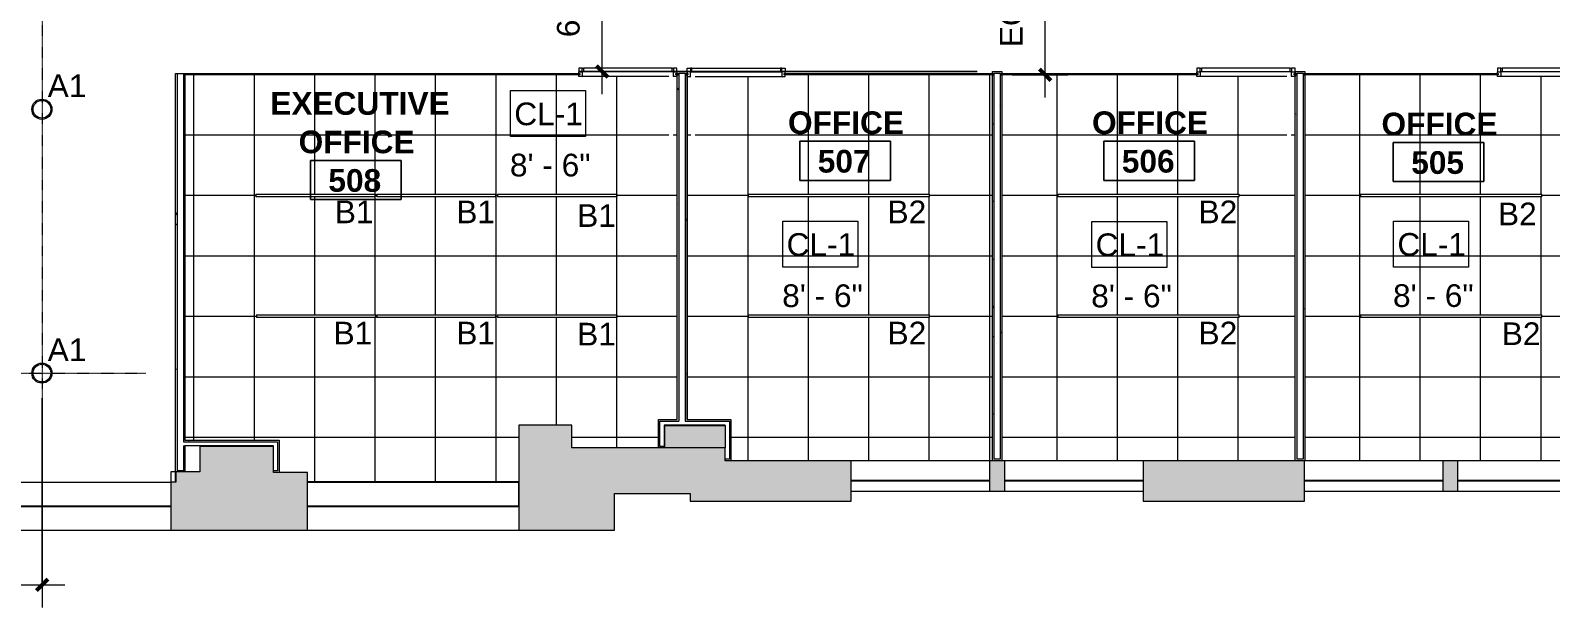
# Model space of a CAD drawing. Header units: inches. Extents: x -60 to 1865, y -31 to 1094.
# Drawn here: x 817 to 1421, y -31 to 198 of the extents above; entities that cross this region are included whole.
import ezdxf

# ---------------------------------------------------------------- set-up
doc = ezdxf.new("R2010")
doc.units = ezdxf.units.IN
doc.header["$MEASUREMENT"] = 0
doc.linetypes.add('Center 1_16_', pattern=[0.15625, 0.0625, -0.03125, 0.03125, -0.03125])
for name, color, linetype, lineweight in [('A-ANNO-DIMS', 211, 'Continuous', 9), ('A-ANNO-DIMS-96', 211, 'Continuous', 9), ('A-AREA-IDEN', 2, 'Continuous', 9), ('A-CLNG', 13, 'Continuous', 13), ('A-CLNG-IDEN', 151, 'Continuous', 9), ('A-CLNG-PATT', 13, 'Continuous', 13), ('A-DETL', 90, 'Continuous', 9), ('A-DETL-GENF', 92, 'Continuous', 9), ('A-DOOR', 31, 'Continuous', 13), ('A-WALL', 113, 'Continuous', 13), ('A-WALL-PATT', 111, 'Continuous', 13), ('CORE', 7, 'Continuous', 9), ('E-LITE-EQPM', 33, 'Continuous', 9), ('E-LITE-EQPM-IDEN', 33, 'Continuous', 9), ('I-WALL', 2, 'Continuous', 13), ('S-COLS', 52, 'Continuous', 13), ('Victor Bldg - 5th Floor_LINK_dwg', 8, 'Continuous', 9), ('WINDOWS', 7, 'Continuous', 9), ('WINDOWS SILL', 7, 'Continuous', 9)]:
    doc.layers.add(name, color=color, linetype=linetype, lineweight=lineweight)
doc.styles.add('Arial', font='arial.ttf', dxfattribs={"height": 9})
doc.styles.add('Swis721 Lt BT', font='swissl.ttf', dxfattribs={"height": 9})
doc.styles.add('Swis721 Lt BT_B', font='', dxfattribs={"height": 9})
doc.styles.get('Swis721 Lt BT_B').set_extended_font_data('Swis721 Lt BT', bold=True)
doc.dimstyles.new('OTJ_-_3_32__Linear__1_2__Tolerance', dxfattribs={"dimscale": 12, "dimtxt": 9.497835, "dimasz": 0.375, "dimexe": 0.75, "dimexo": 0.5, "dimgap": 0.5, "dimtad": 1, "dimdec": 1, "dimrnd": 0.5, "dimzin": 3, "dimdsep": 46, "dimlunit": 4, "dimtxsty": 'Swis721 Lt BT', "dimblk1": 'OBLIQUE', "dimblk2": 'OBLIQUE', "dimsah": 1, "dimcen": 0.09, "dimdle": 0.75, "dimazin": 0, "dimtfac": 1, "dimtdec": 4, "dimtix": 1, "dimtmove": 0, "dimatfit": 3, "dimfxl": 1, "dimtvp": 1, "dimfrac": 2, "dimtolj": 1, "dimtzin": 0, "dimarcsym": 2})
doc.dimstyles.new('OTJ_-_3_32__Linear__1_8__Tolerance', dxfattribs={"dimscale": 12, "dimtxt": 9.497835, "dimasz": 0.375, "dimexe": 0.75, "dimexo": 0.5, "dimgap": 0.5, "dimtad": 1, "dimdec": 3, "dimrnd": 0.125, "dimzin": 3, "dimdsep": 46, "dimlunit": 4, "dimtxsty": 'Swis721 Lt BT', "dimblk1": 'OBLIQUE', "dimblk2": 'OBLIQUE', "dimsah": 1, "dimcen": 0.09, "dimdle": 0.75, "dimazin": 0, "dimtfac": 1, "dimtdec": 4, "dimtix": 1, "dimtmove": 0, "dimatfit": 3, "dimfxl": 1, "dimtvp": 1, "dimtfill": 1, "dimfrac": 2, "dimtolj": 1, "dimtzin": 0, "dimarcsym": 2})
pattern_1 = [(0, (0, 0), (30.72, 7.68), [1.267, -21.773, 1.267, -21.773, -122.88]), (0, (0, 0), (30.72, 7.68), [-46.08, 1.267, -44.813, 1.267, -21.773, -53.76]), (0, (0, 0), (30.72, 7.68), [-115.2, 1.267, -14.093, 1.267, -37.133]), (120, (11.52, 3.84), (-22.011075, 22.7643), [1.267, -21.773, 1.267, -21.773, -122.88]), (120, (11.52, 3.84), (-22.011075, 22.7643), [-46.08, 1.267, -44.813, 1.267, -21.773, -53.76]), (120, (11.52, 3.84), (-22.011075, 22.7643), [-115.2, 1.267, -14.093, 1.267, -37.133]), (240, (15.36, 19.2), (-8.708925, -30.4443), [1.267, -21.773, 1.267, -21.773, -122.88]), (240, (15.36, 19.2), (-8.708925, -30.4443), [-46.08, 1.267, -44.813, 1.267, -21.773, -53.76]), (240, (15.36, 19.2), (-8.708925, -30.4443), [-115.2, 1.267, -14.093, 1.267, -37.133])]

# ---------------------------------------------------------------- blocks, each defined once
blk = doc.blocks.new('Concrete-Rectangular-Column - 24_ X 24_-V2-REFLECTED CEILING PLAN')
at = {"layer": 'S-COLS', "lineweight": 9}
blk.add_hatch(color=7, dxfattribs=at).paths.add_polyline_path([(12, 3.09), (12, 12), (-12, 12), (-12, 3.09), (-2, 3.09)], flags=0)
at = {"layer": 'S-COLS', "color": 8, "lineweight": 20}
for p, q in [((-12, 12), (12, 12)), ((-12, 3.09), (-12, 12)), ((12, 12), (12, 3.09))]:
    blk.add_line(p, q, dxfattribs=at)
blk = doc.blocks.new('Lighting fixture TBLS-HX-4-15-B-U-W - TBLS-HX-4-24-7815314-REFLECTED CEILING PLAN')
at = {"layer": 'E-LITE-EQPM'}
for p, q in [((-0.54, 23.67), (0.54, 23.67)), ((-0.54, 23.67), (-0.54, -23.67)), ((-0.47, 23.75), (0.47, 23.75)), ((-0.47, 23.75), (-0.47, 23.67)), ((0.47, 23.67), (0.47, 23.75)), ((0.54, -23.67), (0.54, 23.67)), ((0.54, -23.67), (-0.54, -23.67)), ((-0.47, -23.67), (-0.47, -23.75)), ((0.47, -23.75), (-0.47, -23.75)), ((0.47, -23.75), (0.47, -23.67))]:
    blk.add_line(p, q, dxfattribs=at)
blk = doc.blocks.new('L-PENDANT_FOCAL POINT 3_5 CYLINDER - L-PENDANT_FOCAL POINT 3_5 CYLINDER-7826649-REFLECTED CEILING PLAN')
at = {"layer": 'E-LITE-EQPM'}
for radius in [4, 3.5]:
    blk.add_circle((-0.125, 0), radius, dxfattribs=at)
blk = doc.blocks.new('Victor Bldg - 5th Floor_LINK_dwg-6972324-REFLECTED CEILING PLAN')
at = {"layer": 'CORE'}
for p, q in [((872.75, 23.12), (872.75, 19)), ((874.63, 23.12), (872.75, 23.12)), ((1011, 17.5), (1011, 19.09)), ((1011, 19), (1011, 19.09))]:
    blk.add_line(p, q, dxfattribs=at)
at = {"layer": 'CORE', "flags": 128}
for points in [[(1011, 19.09), (1011, 19), (1011, 0), (1011.06, 0)], [(1011.06, 9.62), (1011, 9.62), (1011, 19.09)]]:
    blk.add_lwpolyline(points, dxfattribs=at)
at = {"layer": 'WINDOWS'}
for p, q in [((1143, 19.75), (1198, 19.75)), ((1143, 19.5), (1198, 19.5)), ((1204, 19.75), (1259, 19.75)), ((1204, 19.5), (1259, 19.5)), ((1323.07, 19.75), (1378, 19.75)), ((1323.07, 19.5), (1378, 19.5)), ((1384, 19.75), (1439, 19.75)), ((1384, 19.5), (1439, 19.5)), ((788.75, 9.62), (872.75, 9.62)), ((788.75, 9.38), (872.75, 9.38)), ((927.06, 9.62), (1011, 9.62)), ((927.06, 9.38), (1011, 9.38))]:
    blk.add_line(p, q, dxfattribs=at)
at = {"layer": 'WINDOWS SILL'}
for p, q in [((788.75, 19), (872.75, 19)), ((927.06, 19), (1011, 19)), ((1143, 15.5), (1198, 15.5)), ((1204, 15.5), (1259, 15.5)), ((1323.07, 15.5), (1378, 15.5)), ((1384, 15.5), (1439, 15.5)), ((788.75, 0), (872.75, 0)), ((927.06, 0), (1011, 0))]:
    blk.add_line(p, q, dxfattribs=at)
blk = doc.blocks.new('Lighting fixture TBLS-HX-4-15-B-U-W - TBLS-HX-4-24 - 6_-7900651-REFLECTED CEILING PLAN')
at = {"layer": 'E-LITE-EQPM'}
for p, q in [((-0.5375, 23.675), (0.5375, 23.675)), ((-0.5375, 23.675), (-0.5375, -48.325)), ((-0.46875, 23.753125), (0.46875, 23.753125)), ((-0.46875, 23.753125), (-0.46875, 23.675)), ((0.46875, 23.675), (0.46875, 23.753125)), ((0.5375, -48.325), (0.5375, 23.675)), ((0.5375, -48.325), (-0.5375, -48.325))]:
    blk.add_line(p, q, dxfattribs=at)
blk = doc.blocks.new('Door - Single - Full Lite-8204734-REFLECTED CEILING PLAN')
at = {"layer": 'A-DOOR', "lineweight": 9}
for p, q in [((-15.51, 0.34), (-15.51, 1.05)), ((-15.51, 1.05), (-14.13, 1.05)), ((-14.13, 1.05), (-14.01, 1.05)), ((-14.13, 1.05), (-14.13, -0.83)), ((-12.26, 1.05), (22.12, 1.05)), ((22.12, -0.83), (22.12, 1.05)), ((22.12, 1.05), (23.49, 1.05)), ((23.49, 1.05), (23.49, 0.34)), ((-15.51, -0.87), (-15.51, -0.16)), ((-15.51, -0.87), (-15.51, -2.33)), ((-14.13, -0.87), (-15.51, -0.87)), ((-15.51, -2.33), (-14.13, -2.33)), ((-14.13, -0.83), (-13.63, -0.83)), ((-14.13, -2.33), (-14.13, -0.87)), ((-13.63, -2.33), (-14.13, -2.33)), ((-13.63, -0.83), (21.62, -0.83)), ((-13.63, -0.83), (-13.63, -2.33)), ((-13.63, -2.33), (21.62, -2.33)), ((21.62, -2.33), (21.62, -0.83)), ((21.62, -0.83), (22.12, -0.83)), ((22.12, -2.33), (21.62, -2.33)), ((23.49, -0.87), (22.12, -0.87)), ((22.12, -0.87), (22.12, -2.33)), ((22.12, -2.33), (23.49, -2.33)), ((23.49, -0.16), (23.49, -0.87)), ((23.49, -2.33), (23.49, -0.87))]:
    blk.add_line(p, q, dxfattribs=at)
blk = doc.blocks.new('Door - Single - Full Lite-8204732-REFLECTED CEILING PLAN')
at = {"layer": 'A-DOOR', "lineweight": 9}
for p, q in [((-15.51, 0.87), (-15.51, 2.33)), ((-15.51, 2.33), (-14.13, 2.33)), ((-14.13, 0.87), (-15.51, 0.87)), ((-15.51, 0.87), (-15.51, 0.16)), ((-14.13, 2.33), (-14.13, 0.87)), ((-13.63, 2.33), (-14.13, 2.33)), ((-14.13, 0.83), (-13.63, 0.83)), ((-14.13, -1.05), (-14.13, 0.83)), ((-13.63, 2.33), (21.62, 2.33)), ((-13.63, 0.83), (-13.63, 2.33)), ((-13.63, 0.83), (21.62, 0.83)), ((21.62, 2.33), (21.62, 0.83)), ((22.12, 2.33), (21.62, 2.33)), ((21.62, 0.83), (22.12, 0.83)), ((22.12, 2.33), (23.49, 2.33)), ((22.12, 0.87), (22.12, 2.33)), ((23.49, 0.87), (22.12, 0.87)), ((22.12, 0.83), (22.12, -1.05)), ((23.49, 2.33), (23.49, 0.87)), ((23.49, 0.16), (23.49, 0.87)), ((-15.51, -0.34), (-15.51, -1.05)), ((-15.51, -1.05), (-14.13, -1.05)), ((-14.13, -1.05), (-14.01, -1.05)), ((-12.26, -1.05), (22.12, -1.05)), ((22.12, -1.05), (23.49, -1.05)), ((23.49, -1.05), (23.49, -0.34))]:
    blk.add_line(p, q, dxfattribs=at)
blk = doc.blocks.new('Door - Single - Full Lite-8204730-REFLECTED CEILING PLAN')
at = {"layer": 'A-DOOR', "lineweight": 9}
for p, q in [((-15.51, 0.34), (-15.51, 1.05)), ((-15.51, 1.05), (-14.13, 1.05)), ((-14.13, 1.05), (-14.01, 1.05)), ((-14.13, 1.05), (-14.13, -0.83)), ((-12.26, 1.05), (22.12, 1.05)), ((22.12, -0.83), (22.12, 1.05)), ((22.12, 1.05), (23.49, 1.05)), ((23.49, 1.05), (23.49, 0.34)), ((-15.51, -0.87), (-15.51, -0.16)), ((-15.51, -0.87), (-15.51, -2.33)), ((-14.13, -0.87), (-15.51, -0.87)), ((-15.51, -2.33), (-14.13, -2.33)), ((-14.13, -0.83), (-13.63, -0.83)), ((-14.13, -2.33), (-14.13, -0.87)), ((-13.63, -2.33), (-14.13, -2.33)), ((-13.63, -0.83), (21.62, -0.83)), ((-13.63, -0.83), (-13.63, -2.33)), ((-13.63, -2.33), (21.62, -2.33)), ((21.62, -2.33), (21.62, -0.83)), ((21.62, -0.83), (22.12, -0.83)), ((22.12, -2.33), (21.62, -2.33)), ((23.49, -0.87), (22.12, -0.87)), ((22.12, -0.87), (22.12, -2.33)), ((22.12, -2.33), (23.49, -2.33)), ((23.49, -0.16), (23.49, -0.87)), ((23.49, -2.33), (23.49, -0.87))]:
    blk.add_line(p, q, dxfattribs=at)
blk = doc.blocks.new('Room Tag - Room Name and Number-3379422-REFLECTED CEILING PLAN')
at = {"layer": 'A-AREA-IDEN'}
for p, q in [((-0.1881, -0.1636), (-0.1881, -0.0018)), ((-0.1881, -0.0018), (0.1869, -0.0018)), ((0.1869, -0.0018), (-0.1881, -0.0018)), ((-0.1881, -0.0018), (-0.1881, -0.1636)), ((0.1869, -0.0018), (0.1869, -0.1636)), ((0.1869, -0.1636), (0.1869, -0.0018)), ((0.1869, -0.1636), (-0.1881, -0.1636)), ((-0.1881, -0.1636), (0.1869, -0.1636))]:
    blk.add_line(p, q, dxfattribs=at)
blk = doc.blocks.new('DIMBLOCK25-REFLECTED CEILING PLAN')
at = {"layer": 'A-ANNO-DIMS-96', "transparency": 16777216}
for p, q in [((1182.62, 219.69), (1229.11, 219.69)), ((1220.11, 219.69), (1182.62, 219.69)), ((1220.11, 171.75), (1220.11, 219.69)), ((1207, 180.75), (1229.11, 180.75)), ((1220.11, 180.75), (1207, 180.75))]:
    blk.add_line(p, q, dxfattribs=at)
at = {"layer": 'A-ANNO-DIMS-96', "lineweight": 50, "transparency": 16777216}
for p, q in [((1220.11, 219.69), (1217.86, 221.94)), ((1220.11, 219.69), (1222.36, 217.44)), ((1220.11, 180.75), (1217.86, 183)), ((1220.11, 180.75), (1222.36, 178.5))]:
    blk.add_line(p, q, dxfattribs=at)
at = {"layer": 'A-ANNO-DIMS-96', "color": 0, "transparency": 16777216, "insert": (1202.09, 191.7), "char_height": 9, "width": 20.443, "attachment_point": 1, "rotation": 90, "line_spacing_factor": 1.005062, "style": 'Swis721 Lt BT'}
blk.add_mtext('EQ', dxfattribs=at)
blk = doc.blocks.new('_Oblique')
at = {"color": 0, "linetype": 'ByBlock', "lineweight": -2}
blk.add_line((-0.5, -0.5), (0.5, 0.5), dxfattribs=at)
blk = doc.blocks.new('DIMBLOCK80-REFLECTED CEILING PLAN')
at = {"layer": 'A-ANNO-DIMS-96', "transparency": 16777216}
for p, q in [((701.94, 52.31), (701.94, -30.77)), ((701.94, -21.77), (701.94, 52.31)), ((821.69, 52.31), (821.69, -30.77)), ((821.69, -21.77), (821.69, 52.31)), ((701.94, -21.77), (830.69, -21.77))]:
    blk.add_line(p, q, dxfattribs=at)
at = {"layer": 'A-ANNO-DIMS-96', "lineweight": 50, "transparency": 16777216}
for p, q in [((701.94, -21.77), (699.69, -24.02)), ((701.94, -21.77), (704.19, -19.52)), ((821.69, -21.77), (819.44, -24.02)), ((821.69, -21.77), (823.94, -19.52))]:
    blk.add_line(p, q, dxfattribs=at)
at = {"layer": 'A-ANNO-DIMS-96', "color": 0, "transparency": 16777216, "insert": (749.31, -3.75), "char_height": 9, "width": 30.0313, "attachment_point": 1, "line_spacing_factor": 1.005062, "style": 'Swis721 Lt BT', "bg_fill": 3, "box_fill_scale": 1.25, "bg_fill_color": 256, "bg_fill_true_color": 13158600, "bg_fill_transparency": 0}
blk.add_mtext('EQB', dxfattribs=at)
blk = doc.blocks.new('DIMBLOCK101-REFLECTED CEILING PLAN')
at = {"layer": 'A-ANNO-DIMS-96', "transparency": 16777216}
for p, q in [((1044.16, 173), (1044.16, 267.62)), ((1046.98, 258.62), (1035.16, 258.62)), ((1044.16, 258.62), (1046.98, 258.62)), ((1193.13, 182), (1035.16, 182)), ((1044.16, 182), (1193.13, 182))]:
    blk.add_line(p, q, dxfattribs=at)
at = {"layer": 'A-ANNO-DIMS-96', "lineweight": 50, "transparency": 16777216}
for p, q in [((1044.16, 258.62), (1041.91, 260.87)), ((1044.16, 258.62), (1046.41, 256.37)), ((1044.16, 182), (1041.91, 184.25)), ((1044.16, 182), (1046.41, 179.75))]:
    blk.add_line(p, q, dxfattribs=at)
at = {"layer": 'A-ANNO-DIMS-96', "color": 0, "transparency": 16777216, "insert": (1026.15, 195.66), "char_height": 9, "width": 59.1579, "attachment_point": 1, "rotation": 90, "line_spacing_factor": 1.005062, "style": 'Swis721 Lt BT'}
blk.add_mtext('6\' - 4 1/2"', dxfattribs=at)

msp = doc.modelspace()

# ---------------------------------------------------------------- hatches: boundary and pattern name
at = {"layer": 'A-CLNG-PATT'}
h = msp.add_hatch(dxfattribs=at)
h.set_pattern_fill('FP_4', color=256, style=0, pattern_type=2)
h.set_pattern_definition([(0, (1265.936, 108.875), (0, -24), []), (270, (1265.936, 108.875), (-24, -1e-15), [])])
h.paths.add_polyline_path([(1011.0615, 19.0851), (1011.0615, 41.5851), (1032.0615, 41.5851), (1032.0615, 32.5851), (1066.4365, 32.5851), (1066.4365, 43.8351), (1073.9365, 43.8351), (1073.9365, 180.75), (1073.8115, 180.75), (1073.8115, 180.0428), (1072.3115, 180.0428), (1072.3115, 144.0428), (1070.5615, 144.0428), (1070.5615, 180.0428), (1034.8115, 180.0428), (1034.8115, 180.75), (878.375, 180.75), (878.375, 35.7101), (915.75, 35.7101), (915.75, 22.8351), (927.0615, 22.8351), (927.0615, 19.0851), (928.2316, 19.0851)], flags=0)
h.paths.add_polyline_path([(1068.6865, 32.5851), (1069, 32.5851), (1069, 41.5851), (1068.6865, 41.5851), (1068.6865, 33.2101)], flags=0)
h.paths.add_polyline_path([(906.8364, 83.039), (906.8364, 85.4111), (954.1864, 85.4139), (954.1865, 84.3389), (906.8365, 84.3361)], flags=0)
h.paths.add_polyline_path([(954.5864, 84.1143), (954.5864, 85.414), (1001.9364, 85.4167), (1001.9365, 84.3417), (954.5865, 84.339)], flags=0)
h.paths.add_polyline_path([(1002.5865, 84.3417), (1002.5865, 85.4167), (1049.9365, 85.4167), (1049.9365, 84.3417), (1003.2291, 84.3417)], flags=0)
h.paths.add_polyline_path([(924.5338, 132.3375), (906.5837, 132.3375), (906.5837, 133.4125), (953.9337, 133.4125), (953.9337, 132.3375), (928.2316, 132.3375)], flags=0)
h.paths.add_polyline_path([(1049.9365, 132.3375), (1002.5865, 132.3375), (1002.5865, 133.4125), (1049.9365, 133.4125)], flags=0)
h.paths.add_polyline_path([(954.5865, 132.3375), (954.5865, 133.4125), (1001.9365, 133.4125), (1001.9365, 132.3375), (957.4989, 132.3375)], flags=0)
h = msp.add_hatch(dxfattribs=at)
h.set_pattern_fill('FP_15', color=256, style=0, pattern_type=2)
h.set_pattern_definition([(90, (1126.03, 108.875), (24, -1e-15), []), (0, (1126.03, 108.875), (0, -24), [])])
h.paths.add_polyline_path([(1103.8356, 27.5), (1199.125, 27.5), (1199.125, 180.75), (1116.8115, 180.75), (1116.8115, 180.0428), (1081.0615, 180.0428), (1081.0615, 144.0428), (1079.3115, 144.0428), (1079.3115, 180.0428), (1077.8115, 180.0428), (1077.8115, 180.75), (1077.6865, 180.75), (1077.6865, 43.8351), (1095.25, 43.8351), (1095.25, 27.5)], flags=0)
h.paths.add_polyline_path([(1092.9149, 41.5), (1093, 41.5), (1092.9906, 41.5851), (1077.6865, 41.5851), (1077.6865, 41.5)], flags=0)
h.paths.add_polyline_path([(1174.1365, 84.3375), (1102.1365, 84.3375), (1102.1365, 85.4125), (1174.1365, 85.4125)], flags=0)
h.paths.add_polyline_path([(1103.8356, 132.3375), (1102.1365, 132.3375), (1102.1365, 133.4125), (1174.1365, 133.4125), (1174.1365, 132.3375), (1111.1524, 132.3375)], flags=0)
h = msp.add_hatch(dxfattribs=at)
h.set_pattern_fill('FP_16', color=256, style=0, pattern_type=2)
h.set_pattern_definition([(90, (1272.787, 108.875), (24, -1e-15), []), (0, (1272.787, 108.875), (0, -24), [])])
h.paths.add_polyline_path([(1259, 27.5), (1319.4491, 27.5), (1319.4491, 180.75), (1319.3241, 180.75), (1319.3241, 180.0428), (1317.8241, 180.0428), (1317.8241, 144.0428), (1316.0741, 144.0428), (1316.0741, 180.0428), (1280.3241, 180.0428), (1280.3241, 180.75), (1202.875, 180.75), (1202.875, 27.5), (1204, 27.5)], flags=0)
h.paths.add_polyline_path([(1279.4396, 84.3375), (1225.1121, 84.3375), (1225.1121, 85.4125), (1297.1121, 85.4125), (1297.1121, 84.3375), (1286.7564, 84.3375)], flags=0)
h.paths.add_polyline_path([(1264.8059, 132.3375), (1225.1121, 132.3375), (1225.1121, 133.4125), (1297.1121, 133.4125), (1297.1121, 132.3375), (1272.1228, 132.3375)], flags=0)
h = msp.add_hatch(dxfattribs=at)
h.set_pattern_fill('FP_17', color=256, style=0, pattern_type=2)
h.set_pattern_definition([(270, (1393.037, 132.875), (-24, -1e-15), []), (180, (1393.037, 132.875), (-3e-15, 24), [])])
h.paths.add_polyline_path([(1378, 27.5), (1438.875, 27.5), (1438.875, 180.75), (1438.6991, 180.75), (1438.6991, 180.0428), (1437.1991, 180.0428), (1437.1991, 144.0428), (1435.4491, 144.0428), (1435.4491, 180.0428), (1399.6991, 180.0428), (1399.6991, 180.75), (1323.1991, 180.75), (1323.1991, 27.5)], flags=0)
h.paths.add_polyline_path([(1374.5585, 84.3375), (1345.3621, 84.3375), (1345.3621, 85.4125), (1417.3621, 85.4125), (1417.3621, 84.3375), (1381.8753, 84.3375)], flags=0)
h.paths.add_polyline_path([(1359.9248, 132.3375), (1345.3621, 132.3375), (1345.3621, 133.4125), (1417.3621, 133.4125), (1417.3621, 132.3375), (1367.2416, 132.3375)], flags=0)
at = {"layer": 'A-DETL-GENF'}
h = msp.add_hatch(color=7, dxfattribs=at)
h.paths.add_polyline_path([(479.5, 0), (512.25, 0), (512.25, 23.125), (510.25, 23.125), (510.25, 26.125), (479.25, 26.125), (479.25, 23.125), (411, 23.125), (411, 4), (418, 4), (418, 0), (479.25, 0)], flags=0)
h.paths.add_polyline_path([(150.842, 0), (200, 0), (200, 4), (211.125, 4), (211.125, 23.125), (135, 23.125), (135, 4), (142, 4), (142, 0)], flags=0)
h.paths.add_polyline_path([(338, 0), (338, 4), (349.125, 4), (349.125, 23.125), (273, 23.125), (273, 4), (280, 4), (280, 0)], flags=0)
h.paths.add_polyline_path([(596.25, 0), (650.5, 0), (650.5, 23.125), (648.25, 23.125), (648.25, 33.125), (614, 33.125), (614, 23.125), (596.25, 23.125), (596.25, 19)], flags=0)
h.paths.add_polyline_path([(780.875, 0), (788.75, 0), (788.75, 23.125), (780.875, 23.125), (780.875, 56), (751.25, 56), (751.25, 23.125), (734.5, 23.125), (734.5, 0), (778.25, 0)], flags=0)
h.paths.add_polyline_path([(1045.3009, 0), (1049, 0), (1049, 14.5), (1079, 14.5), (1079, 11.5), (1143, 11.5), (1143, 27.5), (1093, 27.5), (1093, 32.5851), (1032.0615, 32.5851), (1032.0615, 41.5851), (1011.0615, 41.5851), (1011.0615, 0), (1032.0615, 0)], flags=0)
h.paths.add_polyline_path([(915.125, 0), (927.0615, 0), (927.0615, 22.8351), (913.5, 22.8351), (913.5, 33.125), (884.25, 33.125), (884.25, 23.125), (874.75, 23.125), (874.75, 19), (872.75, 19), (872.75, 0), (913.5, 0)], flags=0)
h.paths.add_polyline_path([(62, 0), (62, 4), (69, 4), (69, 23.125), (22.125, 23.125), (22.125, 74.5), (4, 74.5), (4, 66), (0, 66), (0, 0), (34.125, 0)], flags=0)
h.paths.add_polyline_path([(1439, 11.5), (1503, 11.5), (1503, 27.5), (1439, 27.5)], flags=0)
h.paths.add_polyline_path([(1319.4491, 11.5), (1323.0741, 11.5), (1323.0741, 27.5), (1259, 27.5), (1259, 11.5), (1303.4491, 11.5)], flags=0)
h.paths.add_polyline_path([(1819, 11.5), (1863, 11.5), (1863, 27.5), (1799, 27.5), (1799, 11.5)], flags=0)
h.paths.add_polyline_path([(1630.6476, 11.5), (1683, 11.5), (1683, 27.5), (1619, 27.5), (1619, 11.5)], flags=0)
h.paths.add_polyline_path([(1564, 15.5), (1564, 27.5), (1558, 27.5), (1558, 15.5)], flags=0)
h.paths.add_polyline_path([(1202.875, 15.5), (1204, 15.5), (1204, 27.5), (1198, 27.5), (1198, 15.5), (1202.25, 15.5)], flags=0)
h.paths.add_polyline_path([(1378, 15.5), (1384, 15.5), (1384, 27.5), (1378, 27.5)], flags=0)
h.paths.add_polyline_path([(1744, 15.5), (1744, 27.5), (1738, 27.5), (1738, 15.5)], flags=0)
h.paths.add_polyline_path([(4, 123.5), (22.125, 123.5), (22.125, 170.375), (34.125, 170.375), (34.125, 224.5), (12, 224.5), (12, 212.5), (0, 212.5), (0, 132), (4, 132), (4, 130.3507)], flags=0)
h.paths.add_polyline_path([(34.125, 310.5), (34.125, 392.5), (12, 392.5), (12, 380.5), (3.5, 380.5), (3.5, 322.5), (12, 322.5), (12, 310.5), (30.125, 310.5)], flags=0)
h.paths.add_polyline_path([(30.125, 478.5), (34.125, 478.5), (34.125, 560.5), (12, 560.5), (12, 548.5), (3.5, 548.5), (3.5, 490.5), (12, 490.5), (12, 478.5)], flags=0)
h.paths.add_polyline_path([(34.125, 646.5), (34.125, 728.5), (12, 728.5), (12, 716.5), (3.5, 716.5), (3.5, 658.5), (12, 658.5), (12, 646.5), (30.125, 646.5)], flags=0)
h.paths.add_polyline_path([(34.125, 814.5), (34.125, 896.5), (12, 896.5), (12, 884.5), (3.5, 884.5), (3.5, 826.5), (12, 826.5), (12, 814.5), (30.125, 814.5)], flags=0)
h.paths.add_polyline_path([(20.9442, 982.5), (34.125, 982.5), (34.125, 1064.5), (12, 1064.5), (12, 1052.5), (3.5, 1052.5), (3.5, 994.5), (12, 994.5), (12, 982.5)], flags=0)
at = {"layer": 'A-WALL-PATT', "lineweight": 9}
h = msp.add_hatch(dxfattribs=at)
h.set_pattern_fill('FP_1', color=256, style=0, pattern_type=2)
h.set_pattern_definition(pattern_1)
h.paths.add_polyline_path([(874.625, 22.8351), (874.75, 22.8351), (874.75, 23.125), (877.75, 23.125), (877.75, 23.4601), (875.25, 23.4601), (875.25, 181.25), (874.625, 181.25), (874.625, 23.125)], flags=0)
h = msp.add_hatch(dxfattribs=at)
h.set_pattern_fill('FP_1', color=256, style=0, pattern_type=2)
h.set_pattern_definition(pattern_1)
h.paths.add_polyline_path([(1073.9365, 43.8351), (1074.5615, 43.8351), (1074.5615, 180.75), (1073.9365, 180.75), (1073.9365, 61.5337)], flags=0)
h.paths.add_polyline_path([(1074.5524, 181.25), (1074.5615, 181.25), (1074.5683, 181.375), (1077.0615, 181.375), (1077.0615, 182), (1073.9365, 182), (1073.9365, 181.25), (1074.0869, 181.25)], flags=0)
h = msp.add_hatch(dxfattribs=at)
h.set_pattern_fill('FP_1', color=256, style=0, pattern_type=2)
h.set_pattern_definition(pattern_1)
h.paths.add_polyline_path([(1077.0615, 43.8351), (1077.6865, 43.8351), (1077.6865, 180.75), (1077.0615, 180.75), (1077.0615, 61.5337)], flags=0)
h.paths.add_polyline_path([(1077.6865, 181.25), (1077.6865, 182), (1077.0615, 182), (1077.0615, 181.25)], flags=0)
h = msp.add_hatch(dxfattribs=at)
h.set_pattern_fill('FP_1', color=256, style=0, pattern_type=2)
h.set_pattern_definition(pattern_1)
h.paths.add_polyline_path([(1199.125, 27.5), (1202.25, 27.5), (1202.25, 28.125), (1199.75, 28.125), (1199.75, 180.75), (1199.125, 180.75), (1199.125, 28.125)], flags=0)
h.paths.add_polyline_path([(1199.125, 181.25), (1199.75, 181.25), (1199.75, 181.375), (1202.25, 181.375), (1202.25, 182), (1199.125, 182), (1199.125, 181.375)], flags=0)
h = msp.add_hatch(dxfattribs=at)
h.set_pattern_fill('FP_1', color=256, style=0, pattern_type=2)
h.set_pattern_definition(pattern_1)
h.paths.add_polyline_path([(1202.875, 27.5), (1202.875, 180.75), (1202.25, 180.75), (1202.25, 27.5)], flags=0)
h.paths.add_polyline_path([(1202.875, 181.25), (1202.875, 182), (1202.25, 182), (1202.25, 181.25)], flags=0)
h = msp.add_hatch(dxfattribs=at)
h.set_pattern_fill('FP_1', color=256, style=0, pattern_type=2)
h.set_pattern_definition(pattern_1)
h.paths.add_polyline_path([(1320.0767, 27.5), (1322.5741, 27.5), (1322.5741, 28.125), (1320.0741, 28.125), (1320.0741, 180.75), (1319.4491, 180.75), (1319.4491, 27.5), (1320.0741, 27.5)], flags=0)
h.paths.add_polyline_path([(1320.0741, 181.25), (1320.0741, 181.375), (1322.5741, 181.375), (1322.5741, 182), (1319.4491, 182), (1319.4491, 181.25)], flags=0)
h = msp.add_hatch(dxfattribs=at)
h.set_pattern_fill('FP_1', color=256, style=0, pattern_type=2)
h.set_pattern_definition(pattern_1)
h.paths.add_polyline_path([(1323.0741, 27.5), (1323.1991, 27.5), (1323.1991, 180.75), (1322.5741, 180.75), (1322.5741, 27.5)], flags=0)
h.paths.add_polyline_path([(1322.5741, 181.25), (1323.1991, 181.25), (1323.1991, 182), (1322.5741, 182), (1322.5741, 181.2541)], flags=0)
h = msp.add_hatch(dxfattribs=at)
h.set_pattern_fill('FP_1', color=256, style=0, pattern_type=2)
h.set_pattern_definition(pattern_1)
h.paths.add_polyline_path([(877.75, 23.125), (878.375, 23.125), (878.375, 33.4601), (877.75, 33.4601), (877.75, 23.1894)], flags=0)
h.paths.add_polyline_path([(877.75, 35.0851), (878.375, 35.0851), (878.375, 180.75), (877.75, 180.75), (877.75, 35.7101)], flags=0)
h = msp.add_hatch(dxfattribs=at)
h.set_pattern_fill('FP_1', color=256, style=0, pattern_type=2)
h.set_pattern_definition(pattern_1)
h.paths.add_polyline_path([(913.5, 35.0851), (915.75, 35.0851), (915.75, 35.7101), (878.375, 35.7101), (878.3777, 35.0851), (905.6105, 35.0851)], flags=0)
h = msp.add_hatch(dxfattribs=at)
h.set_pattern_fill('FP_1', color=256, style=0, pattern_type=2)
h.set_pattern_definition(pattern_1)
h.paths.add_polyline_path([(915.0859, 22.8351), (915.75, 22.8351), (915.75, 35.0851), (915.125, 35.0851), (915.125, 23.4601), (913.5, 23.4601), (913.5, 22.8351)], flags=0)

# ---------------------------------------------------------------- linework, layer by layer
at = {"layer": 'A-CLNG'}
for p, q in [((1069, 41.5851), (1069, 41.5)), ((1077.6865, 41.5), (1077.6865, 41.5851)), ((1198, 27.5), (1143, 27.5)), ((1259, 27.5), (1204, 27.5)), ((1378, 27.5), (1323.1991, 27.5)), ((1438.875, 27.5), (1384, 27.5)), ((788.75, 19), (872.75, 19)), ((874.625, 19), (874.625, 22.8351)), ((1011.0615, 19.0851), (927.0615, 19.0851))]:
    msp.add_line(p, q, dxfattribs=at)
at = {"layer": 'A-CLNG-IDEN', "flags": 128}
for points in [[(1007.7058, 174.478), (1037.4648, 174.478), (1037.4648, 156.2465), (1007.7058, 156.2465)], [(1115.8614, 122.6105), (1145.6204, 122.6105), (1145.6204, 104.379), (1115.8614, 104.379)], [(1238.6177, 122.5155), (1268.3768, 122.5155), (1268.3768, 104.284), (1238.6177, 104.284)], [(1358.4927, 122.6613), (1388.2518, 122.6613), (1388.2518, 104.4298), (1358.4927, 104.4298)]]:
    msp.add_lwpolyline(points, close=True, dxfattribs=at)
at = {"layer": 'A-DETL', "linetype": 'Center 1_16_', "lineweight": 13}
for p, q in [((821.6926, 636.3379), (821.6926, 45.3379)), ((53, 62.3125), (863, 62.3125))]:
    msp.add_line(p, q, dxfattribs=at)
at = {"layer": 'A-DETL'}
for p, q in [((1032.0615, 41.5851), (1011.0615, 41.5851)), ((1011.0615, 41.5851), (1011.0615, 0)), ((1032.0615, 32.5851), (1032.0615, 41.5851)), ((913.5, 33.125), (884.25, 33.125)), ((884.25, 33.125), (884.25, 23.125)), ((913.5, 22.8351), (913.5, 33.125)), ((1093, 32.5851), (1032.0615, 32.5851)), ((1093, 27.5), (1093, 32.5851)), ((1143, 27.5), (1093, 27.5)), ((1143, 11.5), (1143, 27.5)), ((1204, 27.5), (1198, 27.5)), ((1198, 27.5), (1198, 15.5)), ((1204, 15.5), (1204, 27.5)), ((1323.0741, 27.5), (1259, 27.5)), ((1259, 27.5), (1259, 11.5)), ((1323.0741, 11.5), (1323.0741, 27.5)), ((1384, 27.5), (1378, 27.5)), ((1378, 27.5), (1378, 15.5)), ((1384, 15.5), (1384, 27.5)), ((872.75, 19), (872.75, 0)), ((874.75, 19), (872.75, 19)), ((884.25, 23.125), (874.75, 23.125)), ((874.75, 23.125), (874.75, 19)), ((927.0615, 22.8351), (913.5, 22.8351)), ((927.0615, 0), (927.0615, 22.8351)), ((1049, 0), (1049, 14.5)), ((1049, 14.5), (1079, 14.5)), ((1079, 14.5), (1079, 11.5)), ((1198, 15.5), (1204, 15.5)), ((1378, 15.5), (1384, 15.5)), ((1079, 11.5), (1143, 11.5)), ((1259, 11.5), (1323.0741, 11.5)), ((872.75, 0), (927.0615, 0)), ((1011.0615, 0), (1049, 0))]:
    msp.add_line(p, q, dxfattribs=at)
at = {"layer": 'A-WALL'}
for p, q in [((875.25, 181.25), (875.25, 23.4601)), ((877.75, 181.25), (877.75, 35.0851)), ((1073.9365, 181.25), (1074.5615, 181.25)), ((1074.5615, 181.375), (1074.5615, 43.2101)), ((1074.5615, 181.375), (1077.0615, 181.375)), ((1077.0615, 181.375), (1077.0615, 43.2101)), ((1077.0615, 181.25), (1077.6865, 181.25)), ((1199.125, 181.25), (1199.75, 181.25)), ((1199.75, 181.375), (1199.75, 28.125)), ((1199.75, 181.375), (1202.25, 181.375)), ((1202.25, 181.375), (1202.25, 28.125)), ((1202.25, 181.25), (1202.875, 181.25)), ((1319.4491, 181.25), (1320.0741, 181.25)), ((1320.0741, 181.375), (1320.0741, 28.125)), ((1320.0741, 181.375), (1322.5741, 181.375)), ((1322.5741, 181.375), (1322.5741, 28.125)), ((1322.5741, 181.25), (1323.1991, 181.25)), ((878.375, 180.75), (877.75, 180.75)), ((1073.9365, 180.75), (1074.5615, 180.75)), ((1077.0615, 180.75), (1077.6865, 180.75)), ((1199.125, 180.75), (1199.75, 180.75)), ((1202.25, 180.75), (1202.875, 180.75)), ((1319.4491, 180.75), (1320.0741, 180.75)), ((1322.5741, 180.75), (1323.1991, 180.75)), ((1067.0615, 33.2101), (1067.0615, 43.2101)), ((1067.0615, 43.2101), (1074.5615, 43.2101)), ((1077.0615, 43.2101), (1094.625, 43.2101)), ((1094.625, 43.2101), (1094.625, 28.125)), ((877.75, 35.0851), (915.125, 35.0851)), ((877.75, 33.4601), (877.75, 23.4601)), ((877.75, 33.4601), (878.375, 33.4601)), ((915.125, 35.0851), (915.125, 23.4601)), ((1068.6865, 33.2101), (1067.0615, 33.2101)), ((1094.625, 28.125), (1093, 28.125)), ((1202.25, 28.125), (1199.75, 28.125)), ((1322.5741, 28.125), (1320.0741, 28.125)), ((877.75, 23.4601), (875.25, 23.4601)), ((915.125, 23.4601), (913.5, 23.4601))]:
    msp.add_line(p, q, dxfattribs=at)
at = {"layer": 'I-WALL'}
for p, q in [((874.625, 22.8351), (874.625, 181.25)), ((874.625, 181.25), (1035.1865, 181.25)), ((1035.1865, 181.25), (1035.1865, 180.75)), ((1073.4365, 180.75), (1073.4365, 181.25)), ((1073.4365, 181.25), (1073.9365, 181.25)), ((1073.9365, 181.25), (1073.9365, 182)), ((1073.9365, 182), (1077.6865, 182)), ((1077.6865, 182), (1077.6865, 181.25)), ((1077.6865, 181.25), (1078.1865, 181.25)), ((1078.1865, 181.25), (1078.1865, 180.75)), ((1116.4365, 180.75), (1116.4365, 181.25)), ((1116.4365, 181.25), (1199.125, 181.25)), ((1199.125, 181.25), (1199.125, 182)), ((1199.125, 182), (1202.875, 182)), ((1202.875, 182), (1202.875, 181.25)), ((1202.875, 181.25), (1280.6991, 181.25)), ((1280.6991, 181.25), (1280.6991, 180.75)), ((1318.9491, 180.75), (1318.9491, 181.25)), ((1318.9491, 181.25), (1319.4491, 181.25)), ((1319.4491, 181.25), (1319.4491, 182)), ((1319.4491, 182), (1323.1991, 182)), ((1323.1991, 182), (1323.1991, 181.25)), ((1323.1991, 181.25), (1400.0741, 181.25)), ((1400.0741, 181.25), (1400.0741, 180.75)), ((878.375, 180.75), (878.375, 35.7101)), ((1035.1865, 180.75), (878.375, 180.75)), ((1073.9365, 180.75), (1073.4365, 180.75)), ((1073.9365, 43.8351), (1073.9365, 180.75)), ((1077.6865, 180.75), (1077.6865, 43.8351)), ((1078.1865, 180.75), (1077.6865, 180.75)), ((1199.125, 180.75), (1116.4365, 180.75)), ((1199.125, 27.5), (1199.125, 180.75)), ((1202.875, 180.75), (1202.875, 27.5)), ((1280.6991, 180.75), (1202.875, 180.75)), ((1319.4491, 180.75), (1318.9491, 180.75)), ((1319.4491, 27.5), (1319.4491, 180.75)), ((1323.1991, 180.75), (1323.1991, 27.5)), ((1400.0741, 180.75), (1323.1991, 180.75)), ((1066.4365, 32.5851), (1066.4365, 43.8351)), ((1066.4365, 43.8351), (1073.9365, 43.8351)), ((1077.6865, 43.8351), (1095.25, 43.8351)), ((1095.25, 43.8351), (1095.25, 27.5)), ((1068.6865, 41.5851), (1068.6865, 32.5851)), ((1093, 41.5851), (1068.6865, 41.5851)), ((1093, 41.5), (1093, 41.5851)), ((878.375, 35.7101), (915.75, 35.7101)), ((878.375, 33.4601), (878.375, 23.125)), ((913.5, 33.4601), (878.375, 33.4601)), ((913.5, 33.125), (913.5, 33.4601)), ((915.75, 35.7101), (915.75, 22.8351)), ((1323.1991, 27.5), (1323.0741, 27.5)), ((874.75, 22.8351), (874.625, 22.8351))]:
    msp.add_line(p, q, dxfattribs=at)

# ---------------------------------------------------------------- block references
at = {"layer": 'A-AREA-IDEN', "xscale": 95.99999999999994, "yscale": 95.99999999999994, "zscale": 95.99999999999994}
for p in [(1140.6581, 154.5417), (1261.4346, 154.5417), (1376.4082, 154.0257), (946.266, 146.907)]:
    msp.add_blockref('Room Tag - Room Name and Number-3379422-REFLECTED CEILING PLAN', p, dxfattribs=at)
at = {"layer": 'A-DOOR', "rotation": 180}
for name, p in [('Door - Single - Full Lite-8204730-REFLECTED CEILING PLAN', (1058.3056, 181.0888)), ('Door - Single - Full Lite-8204734-REFLECTED CEILING PLAN', (1303.8183, 181.0888)), ('Door - Single - Full Lite-8204734-REFLECTED CEILING PLAN', (1423.1933, 181.0888))]:
    msp.add_blockref(name, p, dxfattribs=at)
at = {"layer": 'A-DOOR'}
msp.add_blockref('Door - Single - Full Lite-8204732-REFLECTED CEILING PLAN', (1093.3174, 181.0888), dxfattribs=at)
at = {"layer": 'E-LITE-EQPM'}
for p in [(821.6926, 167.0469), (821.6926, 62.3125)]:
    msp.add_blockref('L-PENDANT_FOCAL POINT 3_5 CYLINDER - L-PENDANT_FOCAL POINT 3_5 CYLINDER-7826649-REFLECTED CEILING PLAN', p, dxfattribs=at)
at = {"layer": 'E-LITE-EQPM', "extrusion": (0, 0, -1)}
for name, p, rotation in [('Lighting fixture TBLS-HX-4-15-B-U-W - TBLS-HX-4-24-7815314-REFLECTED CEILING PLAN', (-930.2587, 132.875), 269.9999999999999), ('Lighting fixture TBLS-HX-4-15-B-U-W - TBLS-HX-4-24-7815314-REFLECTED CEILING PLAN', (-978.2615, 132.875), 269.9999999999999), ('Lighting fixture TBLS-HX-4-15-B-U-W - TBLS-HX-4-24-7815314-REFLECTED CEILING PLAN', (-1026.2615, 132.875), 269.9999999999999), ('Lighting fixture TBLS-HX-4-15-B-U-W - TBLS-HX-4-24 - 6_-7900651-REFLECTED CEILING PLAN', (-1125.8115, 132.875), 269.9999999999999), ('Lighting fixture TBLS-HX-4-15-B-U-W - TBLS-HX-4-24 - 6_-7900651-REFLECTED CEILING PLAN', (-1248.7871, 132.875), 269.9999999999999), ('Lighting fixture TBLS-HX-4-15-B-U-W - TBLS-HX-4-24 - 6_-7900651-REFLECTED CEILING PLAN', (-1369.0371, 132.875), 269.9999999999999), ('Lighting fixture TBLS-HX-4-15-B-U-W - TBLS-HX-4-24-7815314-REFLECTED CEILING PLAN', (-930.5115, 84.875), 269.9966477428919), ('Lighting fixture TBLS-HX-4-15-B-U-W - TBLS-HX-4-24-7815314-REFLECTED CEILING PLAN', (-978.2615, 84.8779), 269.9966477428919), ('Lighting fixture TBLS-HX-4-15-B-U-W - TBLS-HX-4-24-7815314-REFLECTED CEILING PLAN', (-1026.2615, 84.8792), 269.9999999999999), ('Lighting fixture TBLS-HX-4-15-B-U-W - TBLS-HX-4-24 - 6_-7900651-REFLECTED CEILING PLAN', (-1125.8115, 84.875), 269.9999999999999), ('Lighting fixture TBLS-HX-4-15-B-U-W - TBLS-HX-4-24 - 6_-7900651-REFLECTED CEILING PLAN', (-1248.7871, 84.875), 269.9999999999999), ('Lighting fixture TBLS-HX-4-15-B-U-W - TBLS-HX-4-24 - 6_-7900651-REFLECTED CEILING PLAN', (-1369.0371, 84.875), 269.9999999999999)]:
    msp.add_blockref(name, p, dxfattribs=dict(at, rotation=rotation))
at = {"layer": 'S-COLS', "lineweight": 9}
msp.add_blockref('Concrete-Rectangular-Column - 24_ X 24_-V2-REFLECTED CEILING PLAN', (1081, 29.5), dxfattribs=at)
at = {"layer": 'Victor Bldg - 5th Floor_LINK_dwg', "color": 7}
msp.add_blockref('Victor Bldg - 5th Floor_LINK_dwg-6972324-REFLECTED CEILING PLAN', (0, 0), dxfattribs=at)

# ---------------------------------------------------------------- texts
at = {"layer": 'A-AREA-IDEN', "char_height": 9, "attachment_point": 1, "style": 'Swis721 Lt BT_B'}
for s, insert, width in [('EXECUTIVE', (912.2798, 173.8549), 82.113), ('OFFICE', (1117.916, 166.2203), 54.843), ('OFFICE', (1238.6925, 166.2203), 54.843), ('OFFICE', (1353.6661, 165.7043), 54.843), ('OFFICE', (923.5298, 158.6049), 54.843), ('507', (1129.7434, 150.9206), 25.452), ('506', (1250.5199, 150.9206), 25.452), ('505', (1365.4935, 150.4046), 25.452), ('508', (935.3513, 143.2859), 25.452)]:
    msp.add_mtext(s, dxfattribs=dict(at, insert=insert, width=width))
at = {"layer": 'A-CLNG-IDEN', "char_height": 9, "attachment_point": 1, "style": 'Swis721 Lt BT'}
for s, insert, width in [('CL-1', (1009.2058, 169.728), 32.118), ('8\' - 6"', (1007.4672, 149.3988), 36.36), ('CL-1', (1117.3614, 117.8605), 32.118), ('CL-1', (1240.1177, 117.7655), 32.118), ('CL-1', (1359.9927, 117.9113), 32.118), ('8\' - 6"', (1115.6228, 97.5313), 36.36), ('8\' - 6"', (1238.3791, 97.4364), 36.36), ('8\' - 6"', (1358.2541, 97.5821), 36.36)]:
    msp.add_mtext(s, dxfattribs=dict(at, insert=insert, width=width))
at = {"layer": 'E-LITE-EQPM-IDEN', "char_height": 9, "width": 18.786, "attachment_point": 1, "style": 'Arial'}
for s, insert in [('A1', (823.8512, 180.8687)), ('B1', (937.911, 130.8085)), ('B1', (986.1693, 130.8085)), ('B1', (1034.1693, 129.3545)), ('B2', (1157.4657, 130.8085)), ('B2', (1281.0006, 130.8085)), ('B2', (1399.9487, 129.9948)), ('B1', (937.411, 82.7213)), ('B1', (986.1693, 82.7213)), ('B1', (1034.1693, 82.282)), ('B2', (1157.4657, 82.7213)), ('B2', (1281.0006, 82.7213)), ('B2', (1401.4427, 82.4598)), ('A1', (823.8512, 76.0661))]:
    msp.add_mtext(s, dxfattribs=dict(at, insert=insert))

# ---------------------------------------------------------------- dimensions: what is measured, and where the dimension line sits
at = {"layer": 'A-ANNO-DIMS'}
dim = msp.add_linear_dim(base=(1044.1615, 258.625), p1=(1199.125, 182), p2=(1040.9795, 258.625), angle=90, dimstyle='OTJ_-_3_32__Linear__1_2__Tolerance', override={"dimpost": '<>', "dimfxl": 175.731042}, dxfattribs=at)
dim.commit()
dim.dimension.update_dxf_attribs({"geometry": 'DIMBLOCK101-REFLECTED CEILING PLAN', "text_midpoint": (1033.0199, 220.3125)})
dim = msp.add_linear_dim(base=(1220.1082, 219.6875), p1=(1201, 180.75), p2=(1176.6229, 219.6875), angle=90, text='EQ', dimstyle='OTJ_-_3_32__Linear__1_2__Tolerance', override={"dimpost": '<>', "dimfxl": 45.938804}, dxfattribs=at)
dim.commit()
dim.dimension.update_dxf_attribs({"geometry": 'DIMBLOCK25-REFLECTED CEILING PLAN', "text_midpoint": (1209.1591, 200.2187)})

# ---------------------------------------------------------------- next in the draw order: dimensions: what is measured, and where the dimension line sits
dim = msp.add_linear_dim(base=(821.6926, -21.7668), p1=(701.9442, 58.3125), p2=(821.6926, 58.3125), text='EQB', dimstyle='OTJ_-_3_32__Linear__1_8__Tolerance', override={"dimpost": '<>', "dimfxl": 119.748315}, dxfattribs=at)
dim.commit()
dim.dimension.update_dxf_attribs({"geometry": 'DIMBLOCK80-REFLECTED CEILING PLAN', "text_midpoint": (761.8184, -10.8177)})

doc.saveas('drawing.dxf')
